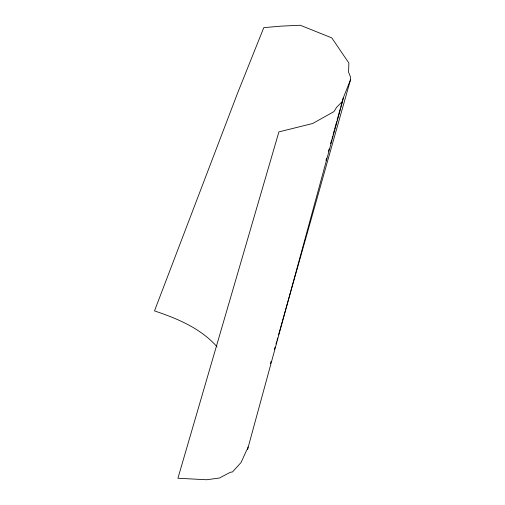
<?xml version="1.0" encoding="UTF-8"?>
<svg xmlns="http://www.w3.org/2000/svg" width="505" height="505" viewBox="0 0 505 505"><rect width="100%" height="100%" fill="white"/><g stroke="black" fill="none" stroke-linecap="round" stroke-linejoin="round"><path stroke-width="0.76" d="M217.011 346.891L216.033 345.679C199.645 327.795 177.015 318.459 154.498 310.903L237.697 92.832L263.787 27.636L281.222 26.134L300.292 25.25L331.817 37.907L348.867 63.037L348.576 72.171L350.476 76.937L350.502 79.828L343.217 98.039L342.605 101.24L336.57 107.35L333.975 111.586L312.696 123.491L278.905 131.893L177.918 478.248L206.715 479.75L219.397 478.027L230.293 472.308L232.534 471.91L241.068 462.498L246.781 449.904L247.614 449.28L247.999 446.982M247.614 449.28L342.605 101.24M325.977 160.363L326.602 158.078M328.496 151.241L329.127 148.962M330.598 143.641L331.652 139.841M332.075 138.32L332.707 136.041M333.123 134.519L334.177 130.719M334.594 129.198L336.702 121.598M337.119 120.083L340.275 108.682M340.698 107.161L343.217 98.039M270.396 363.733L271.04 361.46M274.467 349.315L275.111 347.036M275.97 344L276.607 341.721M277.037 340.206L277.681 337.927M278.539 334.891L350.502 79.828"/></g></svg>
